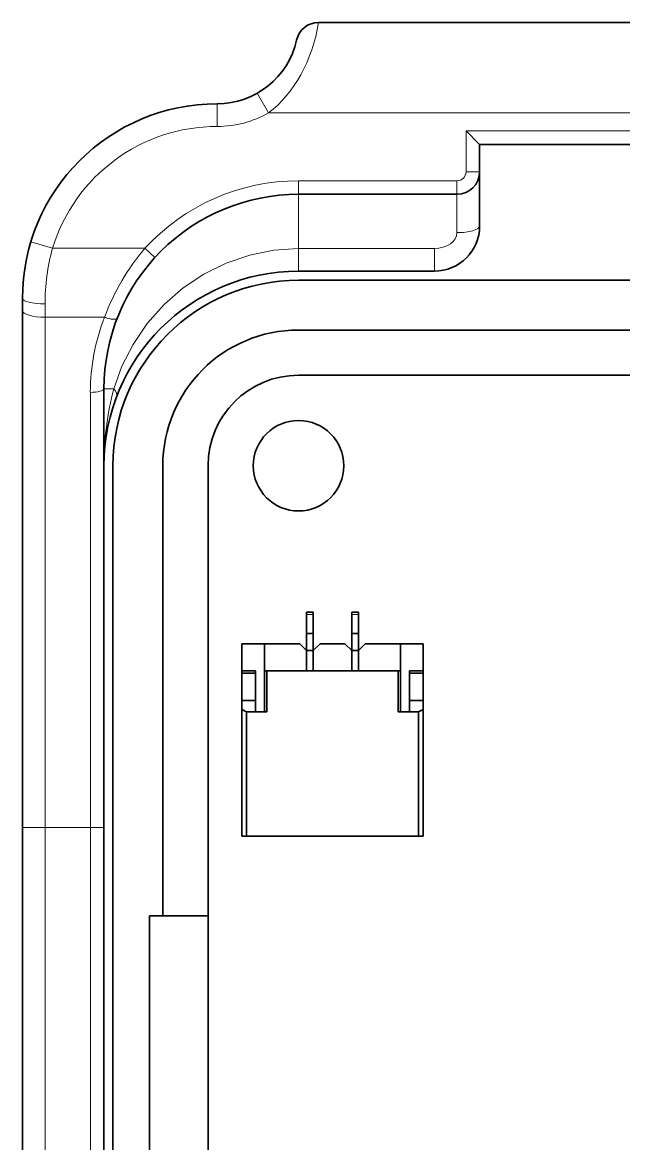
# Model space of a CAD drawing. Extents: x 487 to 800, y 314 to 605.
# Drawn here: x 720.34 to 733.62, y 420.01 to 444.8 of the extents above; entities that cross this region are included whole.
import ezdxf

# ---------------------------------------------------------------- set-up
doc = ezdxf.new("R2010")
doc.units = 0

msp = doc.modelspace()

# ---------------------------------------------------------------- linework, layer by layer
at = {"color": 7, "lineweight": 35}
for p, q in [((754.996, 444.8), (726.885, 444.8)), ((751.441, 442.1), (730.441, 442.1)), ((726.441, 439.1), (755.441, 439.1)), ((726.441, 438), (755.441, 438)), ((755.441, 437), (726.441, 437)), ((722.341, 406), (722.341, 435)), ((724.441, 435), (724.441, 414.9))]:
    msp.add_line(p, q, dxfattribs=at)
at = {"color": 7, "lineweight": 13, "ltscale": 0.0125}
for p, q in [((725.776, 442.8), (725.529, 443.235)), ((724.641, 443), (724.641, 442.5)), ((720.527, 439.952), (721.005, 439.806)), ((726.441, 439.8), (726.441, 439.3)), ((729.441, 439.8), (729.441, 439.3)), ((720.341, 427), (720.841, 427))]:
    msp.add_line(p, q, dxfattribs=at)
at = {"color": 7, "lineweight": 13}
for p, q in [((756.105, 442.8), (725.776, 442.8)), ((751.741, 442.4), (730.141, 442.4))]:
    msp.add_line(p, q, dxfattribs=at)
at = {"color": 7, "lineweight": 13, "ltscale": 0.0225}
msp.add_line((730.141, 441.5), (730.141, 442.4), dxfattribs=at)
at = {"color": 7, "lineweight": 35, "ltscale": 0.010607}
msp.add_line((730.441, 442.1), (730.141, 442.4), dxfattribs=at)
at = {"color": 7, "lineweight": 35, "ltscale": 0.015}
for p, q in [((730.441, 441.5), (730.441, 442.1)), ((725.191, 431.062), (725.191, 430.462)), ((725.691, 431.062), (725.691, 430.462)), ((728.691, 430.462), (728.691, 431.062)), ((729.191, 431.062), (729.191, 430.462)), ((725.191, 430.412), (725.191, 429.812)), ((725.491, 429.812), (725.491, 430.412)), ((728.891, 429.812), (728.891, 430.412)), ((729.191, 430.412), (729.191, 429.812))]:
    msp.add_line(p, q, dxfattribs=at)
at = {"color": 7, "lineweight": 13, "ltscale": 0.007501}
msp.add_line((730.441, 441.5), (730.141, 441.5), dxfattribs=at)
at = {"color": 7, "lineweight": 35, "ltscale": 0.029987}
msp.add_line((730.441, 441.499), (730.441, 440.3), dxfattribs=at)
at = {"color": 7, "lineweight": 13, "ltscale": 0.0075}
for p, q in [((726.44, 441), (726.441, 441.3)), ((729.941, 441.3), (729.941, 441)), ((723.048, 439.806), (723.269, 439.604)), ((721.841, 427), (722.141, 427))]:
    msp.add_line(p, q, dxfattribs=at)
at = {"color": 7, "lineweight": 13, "ltscale": 0.0875}
msp.add_line((726.441, 441.3), (729.941, 441.3), dxfattribs=at)
at = {"color": 7, "lineweight": 13, "ltscale": 0.03}
msp.add_line((726.441, 441), (726.441, 439.8), dxfattribs=at)
at = {"color": 7, "lineweight": 35, "ltscale": 0.0875}
msp.add_line((726.441, 441), (729.941, 441), dxfattribs=at)
at = {"color": 7, "lineweight": 13, "ltscale": 0.021176}
msp.add_line((729.941, 440.153), (729.941, 441), dxfattribs=at)
at = {"color": 7, "lineweight": 13, "ltscale": 0.051065}
msp.add_line((723.048, 439.806), (721.005, 439.806), dxfattribs=at)
at = {"color": 7, "lineweight": 13, "ltscale": 0.075}
msp.add_line((726.441, 439.8), (729.441, 439.8), dxfattribs=at)
at = {"color": 7, "lineweight": 35, "ltscale": 0.075}
msp.add_line((729.441, 439.3), (726.441, 439.3), dxfattribs=at)
at = {"color": 7, "lineweight": 35, "ltscale": 0.006647}
msp.add_line((720.341, 438.434), (720.341, 438.7), dxfattribs=at)
at = {"color": 7, "lineweight": 13, "ltscale": 0.007385}
msp.add_line((720.841, 438.577), (720.841, 438.282), dxfattribs=at)
at = {"color": 7, "lineweight": 35, "ltscale": 0.285854}
msp.add_line((720.341, 427), (720.341, 438.434), dxfattribs=at)
at = {"color": 7, "lineweight": 13, "ltscale": 0.282042}
msp.add_line((720.841, 438.282), (720.841, 427), dxfattribs=at)
at = {"color": 7, "lineweight": 13, "ltscale": 0.032877}
msp.add_line((722.156, 438.282), (720.841, 438.282), dxfattribs=at)
at = {"color": 7, "lineweight": 13, "ltscale": 0.240549}
msp.add_line((721.841, 436.622), (721.841, 427), dxfattribs=at)
at = {"color": 7, "lineweight": 13, "ltscale": 0.00549}
msp.add_line((722.141, 436.7), (722.36, 436.7), dxfattribs=at)
at = {"color": 7, "lineweight": 35, "ltscale": 0.2425}
msp.add_line((722.141, 436.7), (722.141, 427), dxfattribs=at)
at = {"color": 7, "lineweight": 35, "ltscale": 0.248711}
msp.add_line((723.441, 425.052), (723.441, 435), dxfattribs=at)
at = {"color": 7, "lineweight": 35, "ltscale": 0.00125}
for p, q in [((726.616, 431.712), (726.616, 431.762)), ((726.766, 431.712), (726.766, 431.762)), ((727.616, 431.712), (727.616, 431.762)), ((727.766, 431.712), (727.766, 431.762)), ((725.191, 430.462), (725.191, 430.412)), ((725.491, 430.412), (725.491, 430.462)), ((725.691, 430.462), (725.741, 430.462)), ((728.891, 430.412), (728.891, 430.462)), ((729.191, 430.462), (729.191, 430.412))]:
    msp.add_line(p, q, dxfattribs=at)
at = {"color": 7, "lineweight": 35, "ltscale": 0.003749}
for p, q in [((726.616, 431.762), (726.766, 431.762)), ((727.616, 431.762), (727.766, 431.762)), ((726.616, 431.287), (726.766, 431.287)), ((727.616, 431.287), (727.766, 431.287)), ((726.766, 430.912), (726.616, 430.912)), ((727.766, 430.912), (727.616, 430.912)), ((726.616, 430.462), (726.766, 430.462)), ((727.616, 430.462), (727.766, 430.462))]:
    msp.add_line(p, q, dxfattribs=at)
at = {"color": 7, "lineweight": 35, "ltscale": 0.010643}
for p, q in [((726.616, 431.712), (726.616, 431.287)), ((726.766, 431.712), (726.766, 431.287)), ((727.616, 431.712), (727.616, 431.287)), ((727.766, 431.712), (727.766, 431.287))]:
    msp.add_line(p, q, dxfattribs=at)
at = {"color": 7, "lineweight": 13, "ltscale": 0.003749}
for p, q in [((726.616, 431.712), (726.766, 431.712)), ((727.616, 431.712), (727.766, 431.712))]:
    msp.add_line(p, q, dxfattribs=at)
at = {"color": 7, "lineweight": 35, "ltscale": 0.009357}
for p, q in [((726.616, 431.287), (726.616, 430.912)), ((726.766, 431.287), (726.766, 430.912)), ((727.616, 431.287), (727.616, 430.912)), ((727.766, 431.287), (727.766, 430.912))]:
    msp.add_line(p, q, dxfattribs=at)
at = {"color": 7, "lineweight": 35, "ltscale": 0.0125}
for p, q in [((725.691, 431.062), (725.191, 431.062)), ((728.691, 431.062), (729.191, 431.062))]:
    msp.add_line(p, q, dxfattribs=at)
at = {"color": 7, "lineweight": 35, "ltscale": 0.019374}
msp.add_line((725.691, 431.062), (726.466, 431.062), dxfattribs=at)
at = {"color": 7, "lineweight": 35, "ltscale": 0.005304}
for p, q in [((726.466, 431.062), (726.616, 430.912)), ((726.766, 430.912), (726.916, 431.062)), ((727.466, 431.062), (727.616, 430.912)), ((727.766, 430.912), (727.916, 431.062))]:
    msp.add_line(p, q, dxfattribs=at)
at = {"color": 7, "lineweight": 35, "ltscale": 0.01375}
msp.add_line((726.916, 431.062), (727.466, 431.062), dxfattribs=at)
at = {"color": 7, "lineweight": 35, "ltscale": 0.019376}
msp.add_line((727.916, 431.062), (728.691, 431.062), dxfattribs=at)
at = {"color": 7, "lineweight": 35, "ltscale": 0.01125}
for p, q in [((726.616, 430.912), (726.616, 430.462)), ((726.616, 430.912), (726.616, 430.462)), ((726.766, 430.462), (726.766, 430.912)), ((726.766, 430.462), (726.766, 430.912)), ((727.616, 430.912), (727.616, 430.462)), ((727.616, 430.912), (727.616, 430.462)), ((727.766, 430.462), (727.766, 430.912)), ((727.766, 430.462), (727.766, 430.912))]:
    msp.add_line(p, q, dxfattribs=at)
at = {"color": 7, "lineweight": 35, "ltscale": 0.0075}
for p, q in [((725.491, 430.462), (725.191, 430.462)), ((725.491, 430.412), (725.191, 430.412)), ((725.491, 429.812), (725.191, 429.812))]:
    msp.add_line(p, q, dxfattribs=at)
at = {"color": 7, "lineweight": 35, "ltscale": 0.0225}
for p, q in [((725.691, 429.562), (725.691, 430.462)), ((725.741, 430.462), (725.741, 429.562)), ((728.641, 429.562), (728.641, 430.462)), ((728.691, 430.462), (728.691, 429.562))]:
    msp.add_line(p, q, dxfattribs=at)
at = {"color": 7, "lineweight": 35, "ltscale": 0.072499}
msp.add_line((728.641, 430.462), (725.741, 430.462), dxfattribs=at)
at = {"color": 7, "lineweight": 35, "ltscale": 0.001251}
msp.add_line((728.641, 430.462), (728.691, 430.462), dxfattribs=at)
at = {"color": 7, "lineweight": 35, "ltscale": 0.007501}
for p, q in [((728.891, 430.462), (729.191, 430.462)), ((728.891, 430.412), (729.191, 430.412)), ((728.891, 429.812), (729.191, 429.812))]:
    msp.add_line(p, q, dxfattribs=at)
at = {"color": 7, "lineweight": 35, "ltscale": 0.005}
for p, q in [((725.191, 429.612), (725.191, 429.812)), ((729.191, 429.612), (729.191, 429.812)), ((725.491, 429.562), (725.291, 429.562)), ((728.891, 429.562), (729.091, 429.562))]:
    msp.add_line(p, q, dxfattribs=at)
at = {"color": 7, "lineweight": 35, "ltscale": 0.00625}
for p, q in [((725.491, 429.812), (725.491, 429.562)), ((728.891, 429.812), (728.891, 429.562)), ((725.741, 429.562), (725.491, 429.562)), ((728.641, 429.562), (728.891, 429.562))]:
    msp.add_line(p, q, dxfattribs=at)
at = {"color": 7, "lineweight": 35, "ltscale": 0.07}
for p, q in [((725.191, 426.812), (725.191, 429.612)), ((729.191, 429.612), (729.191, 426.812))]:
    msp.add_line(p, q, dxfattribs=at)
at = {"color": 7, "lineweight": 35, "ltscale": 0.002794}
msp.add_line((725.191, 429.612), (725.291, 429.562), dxfattribs=at)
at = {"color": 7, "lineweight": 35, "ltscale": 0.06875}
for p, q in [((725.291, 429.562), (725.291, 426.812)), ((729.091, 426.812), (729.091, 429.562))]:
    msp.add_line(p, q, dxfattribs=at)
at = {"color": 7, "lineweight": 35, "ltscale": 0.002796}
msp.add_line((729.091, 429.562), (729.191, 429.612), dxfattribs=at)
at = {"color": 7, "lineweight": 35, "ltscale": 0.325}
msp.add_line((720.341, 414), (720.341, 427), dxfattribs=at)
at = {"color": 7, "lineweight": 13, "ltscale": 0.325}
msp.add_line((720.841, 414), (720.841, 427), dxfattribs=at)
at = {"color": 7, "lineweight": 13, "ltscale": 0.025}
msp.add_line((721.841, 427), (720.841, 427), dxfattribs=at)
at = {"color": 7, "lineweight": 13, "ltscale": 0.1625}
for p, q in [((721.841, 427), (721.841, 420.5)), ((721.841, 420.5), (721.841, 414))]:
    msp.add_line(p, q, dxfattribs=at)
at = {"color": 7, "lineweight": 35, "ltscale": 0.1625}
for q in [(722.141, 427), (722.141, 414)]:
    msp.add_line((722.141, 420.5), q, dxfattribs=at)
at = {"color": 7, "lineweight": 35, "ltscale": 0.002499}
msp.add_line((725.291, 426.812), (725.191, 426.812), dxfattribs=at)
at = {"color": 7, "lineweight": 35, "ltscale": 0.095}
msp.add_line((729.091, 426.812), (725.291, 426.812), dxfattribs=at)
at = {"color": 7, "lineweight": 35, "ltscale": 0.002501}
msp.add_line((729.191, 426.812), (729.091, 426.812), dxfattribs=at)
at = {"color": 7, "lineweight": 35, "ltscale": 0.032338}
msp.add_line((724.441, 425.052), (723.147, 425.052), dxfattribs=at)
at = {"color": 7, "lineweight": 35, "ltscale": 0.22758}
msp.add_line((723.147, 425.052), (723.147, 415.948), dxfattribs=at)
at = {"color": 7, "lineweight": 13}
msp.add_lwpolyline([(726.441, 439.8), (725.897, 439.764), (725.361, 439.657), (724.843, 439.48), (724.35, 439.236), (723.891, 438.93), (723.469, 438.562), (723.099, 438.143), (722.785, 437.68), (722.54, 437.197), (722.36, 436.7)], dxfattribs=at)
at = {"color": 7, "lineweight": 35}
msp.add_circle((726.441, 435), 1, dxfattribs=at)
for centre, radius, start, end in [((726.885, 444.3), 0.5, 90, 167.4441), ((724.641, 444.8), 1.8, 270, 347.4441), ((724.641, 438.7), 4.3, 90, 180), ((729.941, 441.5), 0.5, 270, 360), ((726.441, 436.7), 4.3, 89.9996, 180.0007), ((729.441, 440.3), 1, 270, 360), ((726.441, 435), 4.3, 90, 180), ((726.441, 435), 4.1, 90, 180), ((726.441, 435), 3, 90, 180), ((726.441, 435), 2, 90, 180)]:
    msp.add_arc(centre, radius, start, end, dxfattribs=at)
at = {"color": 7, "lineweight": 13}
for centre, radius, start, end in [((724.641, 444.8), 2.3, 270, 299.5918), ((724.641, 438.7), 3.8, 90, 163.0751), ((729.941, 441.5), 0.2, 270, 0), ((726.44, 436.7), 4.6, 89.9996, 137.525), ((725.498, 438.579), 4.658, 164.7265, 180.0277), ((726.808, 436.584), 4.952, 139.4056, 159.9543), ((726.371, 436.622), 4.531, 158.5063, 179.9952), ((728.746, 435.013), 6.605, 165.1972, 180.0131)]:
    msp.add_arc(centre, radius, start, end, dxfattribs=at)
for centre, major_axis, ratio, start_param, end_param in [((724.64, 445.467), (0, -3.067), 0.750026, 0.516366, 1.351472), ((729.941, 440.3), (-0.5, 0), 0.294118, 1.570796, 3.141593), ((729.441, 440.153), (0.5, 0), 0.705882, 4.712389, 6.283185), ((720.841, 438.7), (0.5, 0), 0.245833, 3.141593, 4.712389), ((720.841, 438.434), (-0.5, 0), 0.304911, 0, 1.570796), ((722.156, 438.373), (0.279, -0.109), 0.285789, 4.823522, 6.283186), ((721.841, 436.7), (0.3, 0), 0.260054, 4.712389, 6.283185), ((721.952, 436.7), (0.468, -0.177), 0.448478, 6.283185, 6.984445)]:
    msp.add_ellipse(centre, major_axis=major_axis, ratio=ratio, start_param=start_param, end_param=end_param, dxfattribs=at)

doc.saveas('drawing.dxf')
